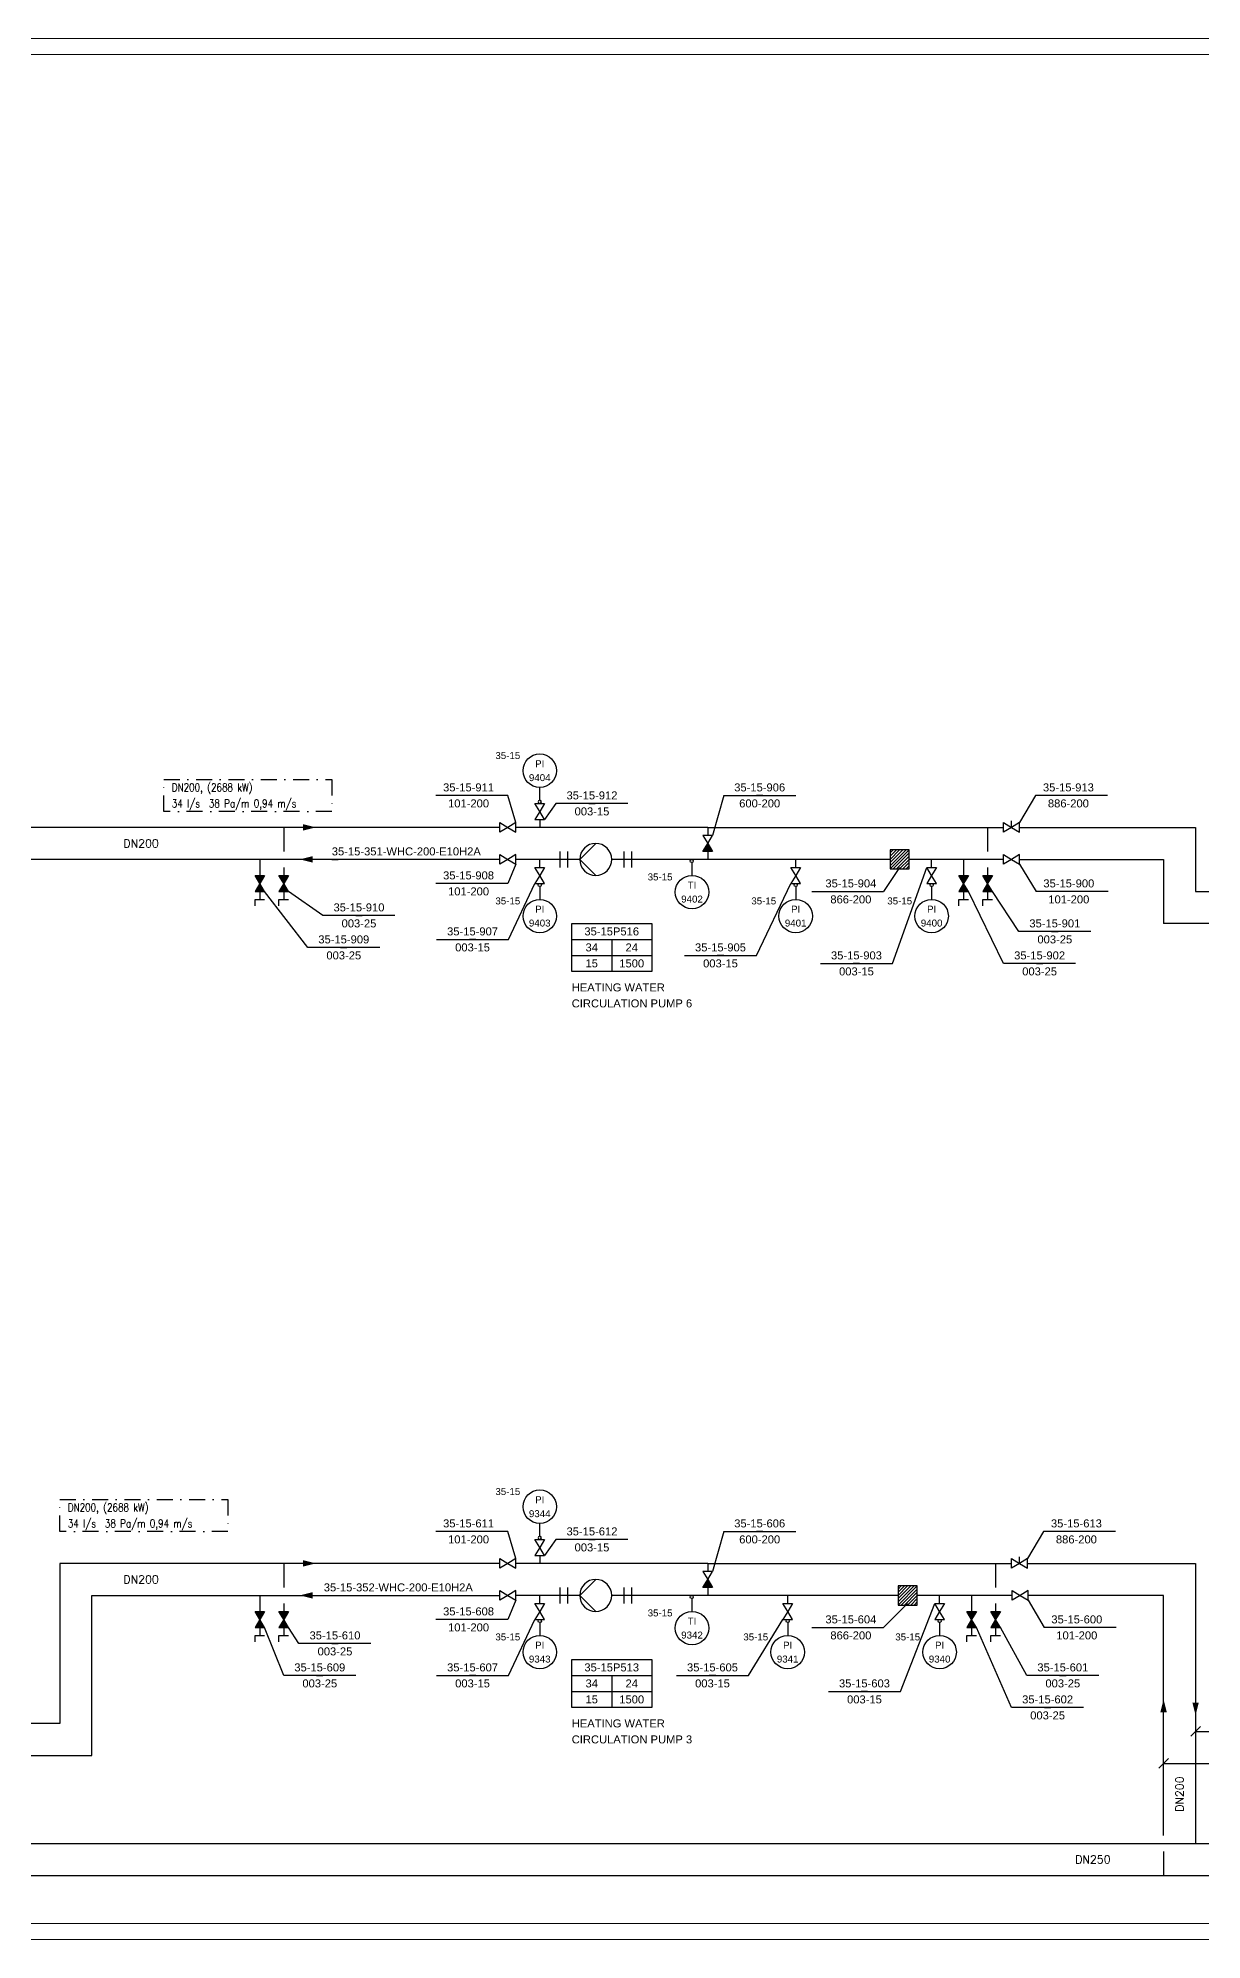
# Model space of a CAD drawing. Header units: millimetres. Extents: x 278 to 9444, y -5 to 599.
# Drawn here: x 4656 to 5020, y 0 to 594 of the extents above; entities that cross this region are included whole.
import ezdxf
from ezdxf.enums import TextEntityAlignment as Align

# ---------------------------------------------------------------- set-up
doc = ezdxf.new("R2010")
doc.units = ezdxf.units.MM
doc.header["$LTSCALE"] = 10
doc.header["$MEASUREMENT"] = 0
doc.linetypes.add('DASHDOT', pattern=[1, 0.5, -0.25, 0, -0.25])
for name, color, linetype in [('P-A-SHEET', 3, 'Continuous'), ('P-FITTINGS', 7, 'Continuous'), ('P-HEATING_WATER', 3, 'Continuous'), ('P-INSTRPOS', 7, 'Continuous'), ('P-INSTRPOS_TEXTS', 7, 'Continuous'), ('P-INSTRU', 7, 'Continuous'), ('P-LINEPOS', 7, 'Continuous'), ('P-OTHER', 7, 'Continuous'), ('P-PUMP_POS', 7, 'Continuous'), ('P-PUMPS', 7, 'Continuous'), ('P-SYMB', 7, 'Continuous'), ('P-TEXT', 7, 'Continuous'), ('P-VALVEPOS', 7, 'Continuous'), ('P-VENTS', 7, 'Continuous'), ('P-WATER', 3, 'Continuous')]:
    doc.layers.add(name, color=color, linetype=linetype)
doc.styles.add('ARIAL', font='arial.ttf')
doc.styles.add('ROMANS', font='ROMANS.SHX')

# ---------------------------------------------------------------- blocks, each defined once
blk = doc.blocks.new('P7A1305')
at = {"color": 0, "linetype": 'ByBlock'}
blk.add_solid([(-4, -1), (-4, 1), (0, 0)], dxfattribs=at)
blk = doc.blocks.new('P7A1209')
at = {"color": 0, "linetype": 'ByBlock'}
for p, q in [((-3, -3), (3, 3)), ((-3, -2), (2, 3)), ((-3, -1), (1, 3)), ((-3, 0), (0, 3)), ((-3, 1), (-1, 3)), ((-3, 2), (-2, 3)), ((3, 3), (-3, 3)), ((-3, 3), (-3, -3)), ((-2, -3), (3, 2)), ((-1, -3), (3, 1)), ((0, -3), (3, 0)), ((3, -3), (3, 3)), ((-3, -3), (3, -3)), ((1, -3), (3, -1)), ((2, -3), (3, -2))]:
    blk.add_line(p, q, dxfattribs=at)
blk = doc.blocks.new('P7A0200')
at = {"color": 0, "linetype": 'ByBlock'}
for p, q in [((0, 5), (5, 0)), ((5, 0), (0, -5))]:
    blk.add_line(p, q, dxfattribs=at)
blk.add_lwpolyline([(0, -5, 1), (0, 5, 1)], format="xyb", close=True, dxfattribs=at)
blk = doc.blocks.new('P7A1106')
at = {"color": 0, "linetype": 'ByBlock'}
for p, q in [((3, 1.8), (0, 0)), ((3, -1.8), (3, 1.8)), ((0, 0), (3, -1.8))]:
    blk.add_line(p, q, dxfattribs=at)
blk.add_lwpolyline([(-3, 1.8), (0, 0), (-3, -1.8)], close=True, dxfattribs=at)
blk.add_solid([(3, 1.8), (0, 0), (3, -1.8)], dxfattribs=at)
blk = doc.blocks.new('P7A1100')
at = {"color": 0, "linetype": 'ByBlock'}
for points in [[(-3, -1.8), (-3, 1.8), (0, 0)], [(3, -1.8), (3, 1.8), (0, 0)]]:
    blk.add_lwpolyline(points, close=True, dxfattribs=at)
blk = doc.blocks.new('P7A1172')
at = {"color": 0, "linetype": 'ByBlock'}
blk.add_line((0, 0), (0, 2.5), dxfattribs=at)
for points in [[(-3, 1.8), (0, 0), (-3, -1.8)], [(0, 0), (3, -1.8), (3, 1.8)]]:
    blk.add_lwpolyline(points, close=True, dxfattribs=at)
blk = doc.blocks.new('PPI_0900A')
at = {"color": 0, "linetype": 'ByBlock'}
blk.add_line((-1, 0), (1, 0), dxfattribs=at)
blk = doc.blocks.new('PR_06C3')
h = blk.add_hatch(color=0)
h.paths.add_polyline_path([(-3, -1.8), (-3, 1.8), (0, 0)])
h.paths.add_polyline_path([(3, -1.8), (3, 1.8), (0, 0)])
at = {"color": 0, "linetype": 'ByBlock'}
for points in [[(-3, -1.8), (-3, 1.8), (0, 0)], [(3, -1.8), (3, 1.8), (0, 0)]]:
    blk.add_lwpolyline(points, close=True, dxfattribs=at)
blk = doc.blocks.new('PR_06AD')
h = blk.add_hatch(color=0)
h.paths.add_polyline_path([(-3, -1.8), (-3, 1.8), (0, 0)])
h.paths.add_polyline_path([(3, -1.8), (3, 1.8), (0, 0)])
at = {"color": 0, "linetype": 'ByBlock'}
for points in [[(-3, -1.8), (-3, 1.8), (0, 0)], [(3, -1.8), (3, 1.8), (0, 0)]]:
    blk.add_lwpolyline(points, close=True, dxfattribs=at)
blk = doc.blocks.new('P7A1212')
at = {"color": 0, "linetype": 'ByBlock'}
for p, q in [((0, -1.5), (0, 1.5)), ((2, -1.5), (0, -1.5))]:
    blk.add_line(p, q, dxfattribs=at)
blk = doc.blocks.new('P7A1250')
at = {"color": 0, "linetype": 'ByBlock'}
for points in [[(-1.25, 2.5), (-1.25, -2.5)], [(1.25, -2.5), (1.25, 2.5)]]:
    blk.add_lwpolyline(points, dxfattribs=at)
blk = doc.blocks.new('PPI_0101B')
at = {"color": 0, "linetype": 'ByBlock'}
blk.add_line((0, 1), (0, 5), dxfattribs=at)
blk.add_circle((0, 0.5), 0.5, dxfattribs=at)
blk = doc.blocks.new('PPI_1200A')
at = {"color": 0, "linetype": 'ByBlock'}
blk.add_circle((0, 0), 6, dxfattribs=at)
blk = doc.blocks.new('P7A1304')
at = {"color": 0, "linetype": 'ByBlock'}
blk.add_line((1.5, 1.5), (-1.5, -1.5), dxfattribs=at)
blk = doc.blocks.new('PPI_1100A')
at = {"color": 0, "linetype": 'ByBlock'}
blk.add_line((0, 0), (2, 0), dxfattribs=at)
blk = doc.blocks.new('PPI_0521A-25')
at = {"color": 0, "linetype": 'ByBlock'}
for p, q in [((0, 0), (25, 0)), ((0, -15), (0, 0)), ((25, 0), (25, -15)), ((0, -5), (25, -5)), ((12.5, -5), (12.5, -15)), ((0, -10), (25, -10)), ((25, -15), (0, -15))]:
    blk.add_line(p, q, dxfattribs=at)

msp = doc.modelspace()

# ---------------------------------------------------------------- linework, layer by layer
at = {"layer": 'P-A-SHEET', "color": 7, "const_width": 0.35}
for points in [[(282.5, 0), (9438.5, 0), (9438.5, 594), (282.5, 594)], [(287.5, 5), (9433.5, 5), (9433.5, 589), (287.5, 589)]]:
    msp.add_lwpolyline(points, close=True, dxfattribs=at)
at = {"layer": 'P-HEATING_WATER'}
for points in [[(4732.5, 347.5), (4732.5, 340)], [(4865, 347.5), (4805, 347.5)], [(4865, 347.5), (4865, 345)], [(4865, 347.5), (4957.5, 347.5)], [(4952.5, 347.5), (4952.5, 340)], [(4865, 340), (4865, 337.5)], [(4725, 337.5), (4725, 332.5)], [(4732.5, 335), (4732.5, 332.5)], [(4825, 337.5), (4805, 337.5)], [(4865, 337.5), (4835, 337.5)], [(4922, 337.5), (4865, 337.5)], [(4957.5, 337.5), (4928, 337.5)], [(4945, 337.5), (4945, 332.5)], [(4952.5, 335), (4952.5, 332.5)], [(4725, 327.5), (4725, 325)], [(4732.5, 327.5), (4732.5, 325)], [(4945, 327.5), (4945, 325)], [(4952.5, 327.5), (4952.5, 325)], [(4732.5, 117.5), (4732.5, 110)], [(4865, 117.5), (4805, 117.5)], [(4865, 117.5), (4865, 115)], [(4865, 117.5), (4960, 117.5)], [(4955, 117.5), (4955, 110)], [(4725, 107.5), (4725, 102.5)], [(4825, 107.5), (4805, 107.5)], [(4865, 107.5), (4835, 107.5)], [(4865, 110), (4865, 107.5)], [(4924.5, 107.5), (4865, 107.5)], [(4960.13, 107.5), (4930.5, 107.5)], [(4947.5, 107.5), (4947.5, 102.5)], [(4732.5, 105), (4732.5, 102.5)], [(4955, 105), (4955, 102.5)], [(4725, 97.5), (4725, 95)], [(4732.5, 97.5), (4732.5, 95)], [(4947.5, 97.5), (4947.5, 95)], [(4955, 97.5), (4955, 95)]]:
    msp.add_lwpolyline(points, dxfattribs=at)
at = {"layer": 'P-OTHER'}
for p, q in [((4817.58, 355), (4814, 350)), ((4840.08, 355), (4817.58, 355)), ((4922.75, 305), (4933.5, 335)), ((4740, 310), (4726.5, 327.5)), ((4744.75, 320), (4734, 327.5)), ((4802.75, 312.5), (4811, 330)), ((4880.25, 307.5), (4891, 330)), ((4957.5, 305), (4946.5, 327.5)), ((4962.25, 315), (4954, 327.5)), ((4767.25, 320), (4744.75, 320)), ((4762.5, 310), (4740, 310)), ((4780.25, 312.5), (4802.75, 312.5)), ((4984.75, 315), (4962.25, 315)), ((4857.75, 307.5), (4880.25, 307.5)), ((4900.25, 305), (4922.75, 305)), ((4980, 305), (4957.5, 305)), ((4817.58, 125), (4814, 120)), ((4840.08, 125), (4817.58, 125)), ((4925.25, 77.5), (4936, 105)), ((4732.5, 82.5), (4726.5, 97.5)), ((4737.25, 92.5), (4734, 97.5)), ((4802.75, 82.5), (4811, 100)), ((4877.75, 82.5), (4888.5, 100)), ((4960, 72.5), (4949, 97.5)), ((4964.75, 82.5), (4956.5, 97.5)), ((4759.75, 92.5), (4737.25, 92.5)), ((4755, 82.5), (4732.5, 82.5)), ((4780.25, 82.5), (4802.75, 82.5)), ((4855.25, 82.5), (4877.75, 82.5)), ((4902.75, 77.5), (4925.25, 77.5)), ((4987.25, 82.5), (4964.75, 82.5)), ((4982.5, 72.5), (4960, 72.5))]:
    msp.add_line(p, q, dxfattribs=at)
at = {"layer": 'P-OTHER', "color": 1, "linetype": 'DASHDOT'}
for points in [[(4695, 362.5), (4747.5, 362.5), (4747.5, 352.5), (4695, 352.5)], [(4662.5, 137.5), (4715, 137.5), (4715, 127.5), (4662.5, 127.5)]]:
    msp.add_lwpolyline(points, close=True, dxfattribs=at)
at = {"layer": 'P-OTHER'}
for points in [[(4870, 357.5), (4866.5, 345)], [(4870, 127.5), (4866.5, 115)], [(5017.5, 65), (5067.5, 65)], [(5007.5, 55), (5067.5, 55)]]:
    msp.add_lwpolyline(points, dxfattribs=at)
at = {"layer": 'P-VALVEPOS'}
for p, q in [((4802.5, 357.5), (4780, 357.5)), ((4805, 349), (4802.5, 357.5)), ((4870, 357.5), (4892.5, 357.5)), ((4967.5, 357.5), (4962.5, 349)), ((4990, 357.5), (4967.5, 357.5)), ((4805, 336), (4802.5, 330)), ((4925, 335), (4920, 327.5)), ((4962.5, 336), (4967.63, 327.5)), ((4802.5, 330), (4780, 330)), ((4897.5, 327.5), (4920, 327.5)), ((4990.13, 327.5), (4967.63, 327.5)), ((4802.5, 127.5), (4780, 127.5)), ((4805, 119), (4802.5, 127.5)), ((4870, 127.5), (4892.5, 127.5)), ((4970, 127.5), (4965, 119)), ((4992.5, 127.5), (4970, 127.5)), ((4805, 106), (4802.5, 100)), ((4927.5, 105), (4920, 97.5)), ((4965.13, 106), (4970.13, 97.5)), ((4802.5, 100), (4780, 100)), ((4897.5, 97.5), (4920, 97.5)), ((4992.63, 97.5), (4970.13, 97.5))]:
    msp.add_line(p, q, dxfattribs=at)
for points in [[(4830.08, 355), (4827.58, 355)], [(4757.25, 320), (4754.75, 320)], [(4752.5, 310), (4750, 310)], [(4790.25, 312.5), (4792.75, 312.5)], [(4974.75, 315), (4972.25, 315)], [(4867.75, 307.5), (4870.25, 307.5)], [(4910.25, 305), (4912.75, 305)], [(4970, 305), (4967.5, 305)], [(4830.08, 125), (4827.58, 125)], [(4749.75, 92.5), (4747.25, 92.5)], [(4745, 82.5), (4742.5, 82.5)], [(4790.25, 82.5), (4792.75, 82.5)], [(4865.25, 82.5), (4867.75, 82.5)], [(4912.75, 77.5), (4915.25, 77.5)], [(4977.25, 82.5), (4974.75, 82.5)], [(4972.5, 72.5), (4970, 72.5)]]:
    msp.add_lwpolyline(points, dxfattribs=at)
at = {"layer": 'P-WATER'}
for points in [[(4672.5, 347.5), (4620, 347.5), (4620, 347.5)], [(4800, 347.5), (4672.5, 347.5)], [(4812.5, 350), (4812.5, 347.5)], [(4962.5, 347.5), (5017.5, 347.5), (5017.5, 327.5)], [(4672.5, 337.5), (4610, 337.5), (4610, 337.5)], [(4732.5, 337.5), (4672.5, 337.5)], [(4800, 337.5), (4732.5, 337.5)], [(4812.5, 335), (4812.5, 337.5)], [(4892.5, 335), (4892.5, 337.5)], [(4935, 335), (4935, 337.5)], [(4962.5, 337.5), (5007.5, 337.5), (5007.5, 317.5)], [(5017.5, 327.5), (6620, 327.5)], [(6620, 317.5), (5007.5, 317.5)], [(4812.5, 120), (4812.5, 117.5)], [(4800, 117.5), (4662.5, 117.5), (4662.5, 67.5), (4468, 67.5)], [(4965, 117.5), (5017.5, 117.5), (5017.5, 30)], [(4468, 57.5), (4672.5, 57.5), (4672.5, 107.5), (4800, 107.5)], [(4812.5, 105), (4812.5, 107.5)], [(4890, 105), (4890, 107.5)], [(4937.5, 105), (4937.5, 107.5)], [(5007.5, 32.5), (5007.5, 107.5), (4965, 107.5)], [(3398, 20), (6805, 20), (6805, 88.7)], [(3398, 30), (6788.5, 30)], [(5007.5, 27.5), (5007.5, 20)]]:
    msp.add_lwpolyline(points, dxfattribs=at)

# ---------------------------------------------------------------- block references
at = {"layer": 'P-FITTINGS'}
for p in [(4820, 337.5), (4840, 337.5), (4820, 107.5), (4840, 107.5)]:
    msp.add_blockref('P7A1250', p, dxfattribs=at)
at = {"layer": 'P-FITTINGS', "rotation": 270}
for p in [(4725, 325), (4732.5, 325), (4945, 325), (4952.5, 325), (4725, 95), (4732.5, 95), (4947.5, 95), (4955, 95)]:
    msp.add_blockref('P7A1212', p, dxfattribs=at)
at = {"layer": 'P-INSTRPOS', "color": 140, "xscale": 0.87, "yscale": 0.87, "zscale": 0.87}
for p in [(4812.5, 365.22), (4860.1, 327.28), (4812.5, 319.78), (4892.5, 319.78), (4935, 319.78), (4812.5, 135.22), (4860.1, 97.28), (4812.5, 89.78), (4890, 89.78), (4937.5, 89.78)]:
    msp.add_blockref('PPI_1200A', p, dxfattribs=at)
at = {"layer": 'P-INSTRU', "color": 140, "xscale": -1}
for p in [(4812.5, 355), (4812.5, 125)]:
    msp.add_blockref('PPI_0101B', p, dxfattribs=at)
at = {"layer": 'P-INSTRU', "color": 140, "rotation": 180}
for p in [(4860, 337.5), (4812.5, 330), (4892.5, 330), (4935, 330), (4860, 107.5), (4812.5, 100), (4890, 100), (4937.5, 100)]:
    msp.add_blockref('PPI_0101B', p, dxfattribs=at)
at = {"layer": 'P-LINEPOS', "color": 140}
for p in [(4747.5, 337.5), (4745, 107.5)]:
    msp.add_blockref('PPI_1100A', p, dxfattribs=at)
at = {"layer": 'P-PUMP_POS', "color": 140}
for p in [(4822.5, 317.5), (4822.5, 87.5)]:
    msp.add_blockref('PPI_0521A-25', p, dxfattribs=at)
at = {"layer": 'P-PUMPS', "rotation": 180}
for p in [(4830, 337.5), (4830, 107.5)]:
    msp.add_blockref('P7A0200', p, dxfattribs=at)
at = {"layer": 'P-SYMB'}
for name, p in [('P7A1305', (4742.5, 347.5)), ('P7A1209', (4925, 337.5)), ('P7A1305', (4742.5, 117.5)), ('P7A1209', (4927.5, 107.5)), ('P7A1304', (5017.5, 65)), ('P7A1304', (5007.5, 55))]:
    msp.add_blockref(name, p, dxfattribs=at)
for p, rotation in [((4737.5, 337.5), 180), ((4737.5, 107.5), 180), ((5007.5, 75), 90), ((5017.5, 70), 270)]:
    msp.add_blockref('P7A1305', p, dxfattribs=dict(at, rotation=rotation))
at = {"layer": 'P-VALVEPOS', "color": 140, "rotation": 180}
for p in [(4790.25, 357.5), (4790.25, 127.5)]:
    msp.add_blockref('PPI_0900A', p, dxfattribs=at)
at = {"layer": 'P-VALVEPOS', "color": 140, "xscale": -1}
for p in [(4881.25, 357.5), (4977.75, 357.5), (4790.25, 330), (4977.88, 327.5), (4791.5, 312.5), (4869, 307.5), (4911.5, 305), (4881.25, 127.5), (4980.25, 127.5), (4790.25, 100), (4980.38, 97.5), (4791.5, 82.5), (4866.5, 82.5), (4914, 77.5)]:
    msp.add_blockref('PPI_0900A', p, dxfattribs=at)
at = {"layer": 'P-VALVEPOS', "color": 140}
for p in [(4828.83, 355), (4909.75, 327.5), (4756, 320), (4751.25, 310), (4973.5, 315), (4968.75, 305), (4828.83, 125), (4909.75, 97.5), (4748.5, 92.5), (4743.75, 82.5), (4976, 82.5), (4971.25, 72.5)]:
    msp.add_blockref('PPI_0900A', p, dxfattribs=at)
at = {"layer": 'P-VENTS', "yscale": 0.8333333333339399, "zscale": 0.8333333333339399}
for name, p, xscale, rotation in [('P7A1100', (4812.5, 352.5), -0.8333333333339399, 270), ('P7A1106', (4865, 342.5), -0.8333333333339399, 90), ('P7A1100', (4812.5, 332.5), 0.8333333333339399, 270), ('P7A1100', (4892.5, 332.5), 0.8333333333339399, 270), ('P7A1100', (4935, 332.5), 0.8333333333339399, 270), ('PR_06AD', (4725, 330), 0.8333333333339399, 270), ('PR_06C3', (4732.5, 330), 0.8333333333339399, 270), ('PR_06AD', (4945, 330), 0.8333333333339399, 270), ('PR_06C3', (4952.5, 330), 0.8333333333339399, 270), ('P7A1100', (4812.5, 122.5), -0.8333333333339399, 270), ('P7A1106', (4865, 112.5), -0.8333333333339399, 90), ('PR_06AD', (4725, 100), 0.8333333333339399, 270), ('PR_06C3', (4732.5, 100), 0.8333333333339399, 270), ('P7A1100', (4812.5, 102.5), 0.8333333333339399, 270), ('P7A1100', (4890, 102.5), 0.8333333333339399, 270), ('P7A1100', (4937.5, 102.5), 0.8333333333339399, 270), ('PR_06AD', (4947.5, 100), 0.8333333333339399, 270), ('PR_06C3', (4955, 100), 0.8333333333339399, 270)]:
    msp.add_blockref(name, p, dxfattribs=dict(at, xscale=xscale, rotation=rotation))
at = {"layer": 'P-VENTS', "xscale": -0.8333333333339399, "yscale": 0.8333333333339399, "zscale": 0.8333333333339399}
for name, p in [('P7A1100', (4802.5, 347.5)), ('P7A1172', (4960, 347.5)), ('P7A1100', (4802.5, 337.5)), ('P7A1100', (4960, 337.5)), ('P7A1100', (4802.5, 117.5)), ('P7A1172', (4962.5, 117.5)), ('P7A1100', (4802.5, 107.5)), ('P7A1100', (4962.63, 107.5))]:
    msp.add_blockref(name, p, dxfattribs=at)

# ---------------------------------------------------------------- texts
at = {"layer": 'P-INSTRPOS_TEXTS', "style": 'ARIAL'}
for p in [(4806.41, 368.87), (4854.01, 330.93), (4806.41, 323.43), (4886.41, 323.43), (4928.91, 323.43), (4806.41, 138.87), (4854.01, 100.93), (4806.41, 93.43), (4883.91, 93.43), (4931.41, 93.43)]:
    msp.add_text('35-15', height=2.175, dxfattribs=at).set_placement(p, align=Align.RIGHT)
for s, p in [('9404', (4812.5, 363.05)), ('PI', (4812.5, 367.39)), ('TI', (4860.1, 329.45)), ('PI', (4812.5, 321.95)), ('9402', (4860.1, 325.11)), ('PI', (4892.5, 321.95)), ('PI', (4935, 321.95)), ('9403', (4812.5, 317.61)), ('9401', (4892.5, 317.61)), ('9400', (4935, 317.61)), ('PI', (4812.5, 137.4)), ('9344', (4812.5, 133.04)), ('9342', (4860.1, 95.11)), ('TI', (4860.1, 99.45)), ('PI', (4812.5, 91.95)), ('PI', (4890, 91.95)), ('PI', (4937.5, 91.95)), ('9343', (4812.5, 87.61)), ('9341', (4890, 87.61)), ('9340', (4937.5, 87.61))]:
    msp.add_text(s, height=2.175, dxfattribs=at).set_placement(p, align=Align.MIDDLE)
at = {"layer": 'P-LINEPOS', "color": 140, "style": 'ARIAL'}
for s, p in [('35-15-351-WHC-200-E10H2A', (4747.5, 340)), ('35-15-352-WHC-200-E10H2A', (4745, 110))]:
    msp.add_text(s, height=2.5, dxfattribs=at).set_placement(p, align=Align.MIDDLE_LEFT)
at = {"layer": 'P-PUMP_POS', "color": 140, "style": 'ARIAL'}
for s, p in [('35-15P516', (4835, 315)), ('34', (4828.75, 310)), ('24', (4841.25, 310)), ('15', (4828.75, 305)), ('1500', (4841.25, 305)), ('35-15P513', (4835, 85)), ('34', (4828.75, 80)), ('24', (4841.25, 80)), ('15', (4828.75, 75)), ('1500', (4841.25, 75))]:
    msp.add_text(s, height=2.5, dxfattribs=at).set_placement(p, align=Align.MIDDLE)
for s, p in [('HEATING WATER', (4822.5, 297.5)), ('CIRCULATION PUMP 6', (4822.5, 292.5)), ('HEATING WATER', (4822.5, 67.5)), ('CIRCULATION PUMP 3', (4822.5, 62.5))]:
    msp.add_text(s, height=2.5, dxfattribs=at).set_placement(p, align=Align.MIDDLE_LEFT)
at = {"layer": 'P-TEXT', "style": 'ROMANS', "width": 0.8}
for s, p in [('34 l/s  38 Pa/m 0,94 m/s', (4697.5, 355)), ('DN200, (2688 kW) ', (4697.5, 360)), ('DN200, (2688 kW) ', (4665, 135)), ('34 l/s  38 Pa/m 0,94 m/s', (4665, 130))]:
    msp.add_text(s, height=2.5, dxfattribs=at).set_placement(p, align=Align.MIDDLE_LEFT)
at = {"layer": 'P-TEXT', "style": 'ROMANS'}
for s, p in [('DN200', (4682.38, 342.5)), ('DN200', (4682.38, 112.5)), ('DN250', (4979.88, 25))]:
    msp.add_text(s, height=2.5, dxfattribs=at).set_placement(p, align=Align.MIDDLE_LEFT)
msp.add_text('DN200', height=2.5, rotation=90, dxfattribs=at).set_placement((5012.5, 39.88), align=Align.MIDDLE_LEFT)
at = {"layer": 'P-VALVEPOS', "color": 140, "style": 'ARIAL'}
for s, p in [('35-15-911', (4790.25, 360)), ('35-15-912', (4828.83, 357.5)), ('35-15-906', (4881.25, 360)), ('35-15-913', (4977.75, 360)), ('101-200', (4790.25, 355)), ('003-15', (4828.83, 352.5)), ('600-200', (4881.25, 355)), ('886-200', (4977.75, 355)), ('35-15-908', (4790.25, 332.5)), ('101-200', (4790.25, 327.5)), ('35-15-904', (4909.75, 330)), ('35-15-900', (4977.88, 330)), ('35-15-910', (4756, 322.5)), ('866-200', (4909.75, 325)), ('101-200', (4977.88, 325)), ('003-25', (4756, 317.5)), ('35-15-907', (4791.5, 315)), ('35-15-901', (4973.5, 317.5)), ('35-15-909', (4751.25, 312.5)), ('003-15', (4791.5, 310)), ('35-15-905', (4869, 310)), ('003-25', (4973.5, 312.5)), ('003-25', (4751.25, 307.5)), ('003-15', (4869, 305)), ('35-15-903', (4911.5, 307.5)), ('003-15', (4911.5, 302.5)), ('35-15-902', (4968.75, 307.5)), ('003-25', (4968.75, 302.5)), ('35-15-611', (4790.25, 130)), ('35-15-606', (4881.25, 130)), ('35-15-613', (4980.25, 130)), ('101-200', (4790.25, 125)), ('35-15-612', (4828.83, 127.5)), ('600-200', (4881.25, 125)), ('886-200', (4980.25, 125)), ('003-15', (4828.83, 122.5)), ('35-15-608', (4790.25, 102.5)), ('35-15-604', (4909.75, 100)), ('35-15-600', (4980.38, 100)), ('35-15-610', (4748.5, 95)), ('101-200', (4790.25, 97.5)), ('866-200', (4909.75, 95)), ('101-200', (4980.38, 95)), ('003-25', (4748.5, 90)), ('35-15-609', (4743.75, 85)), ('35-15-607', (4791.5, 85)), ('35-15-605', (4866.5, 85)), ('35-15-601', (4976, 85)), ('003-25', (4743.75, 80)), ('003-15', (4791.5, 80)), ('003-15', (4866.5, 80)), ('35-15-603', (4914, 80)), ('003-25', (4976, 80)), ('003-15', (4914, 75)), ('35-15-602', (4971.25, 75)), ('003-25', (4971.25, 70))]:
    msp.add_text(s, height=2.5, dxfattribs=at).set_placement(p, align=Align.MIDDLE)

doc.saveas('drawing.dxf')
